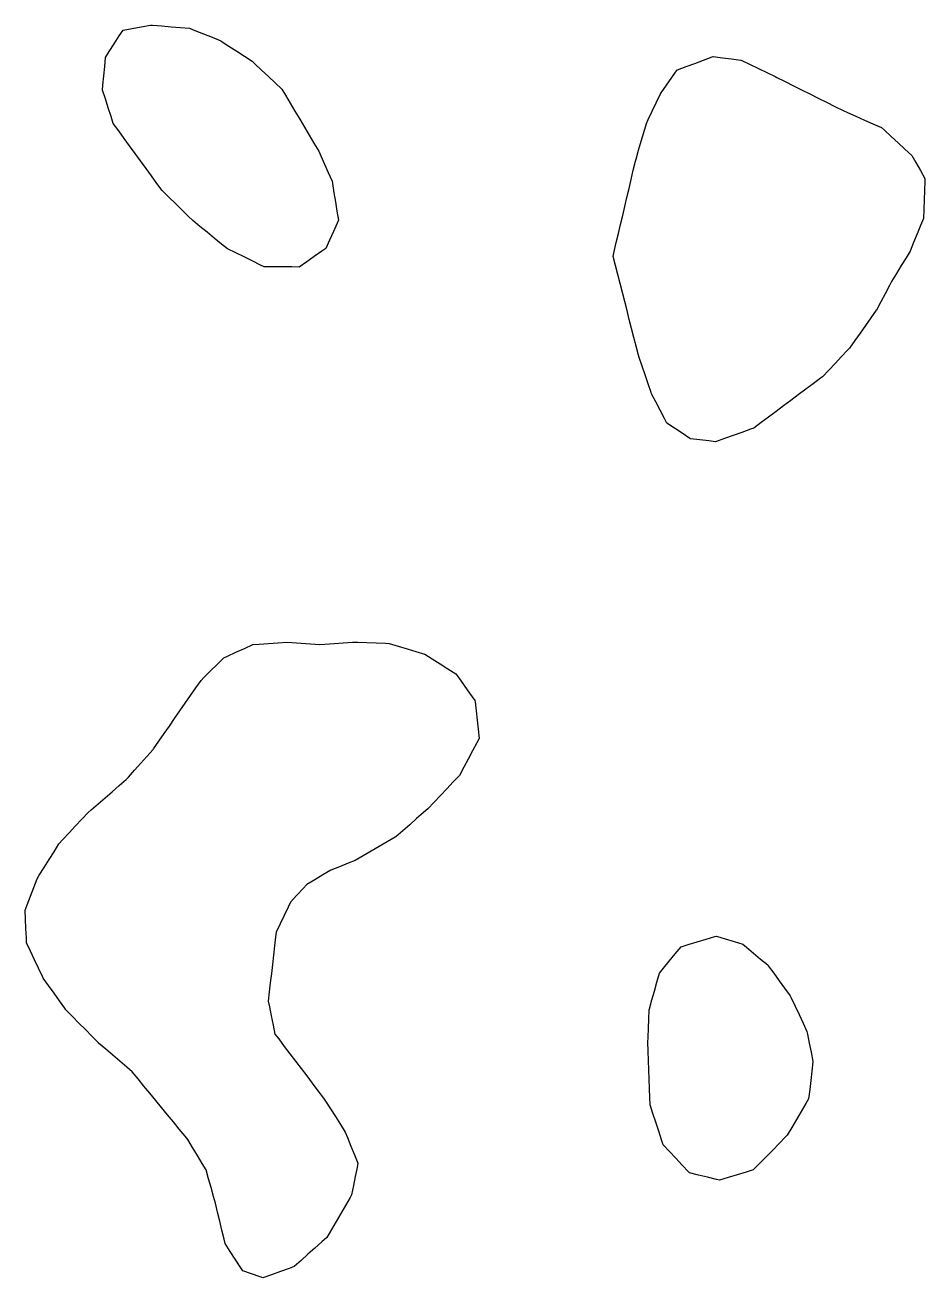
# Model space of a CAD drawing. Header units: millimetres. Extents: x 230 to 3347, y 514 to 5196.
# Drawn here: x 1026 to 1123, y 1935.2 to 2070.4 of the extents above; entities that cross this region are included whole.
import ezdxf

# ---------------------------------------------------------------- set-up
doc = ezdxf.new("R2010")
doc.units = ezdxf.units.MM
for name, color, linetype in [('ALL_HOLES', 1, 'Continuous'), ('OUTLINE_ISLAND_01_HOLE_65', 1, 'Continuous'), ('OUTLINE_ISLAND_01_HOLE_73', 1, 'Continuous'), ('OUTLINE_ISLAND_01_HOLE_82', 1, 'Continuous'), ('OUTLINE_ISLAND_01_HOLE_83', 1, 'Continuous')]:
    doc.layers.add(name, color=color, linetype=linetype)

msp = doc.modelspace()

# ---------------------------------------------------------------- linework, layer by layer
at = {"layer": 'ALL_HOLES'}
for points in [[(1036.5331, 2069.8749), (1037.517, 2070.0538), (1038.5009, 2070.2326), (1039.4847, 2070.4115), (1039.7281, 2070.392), (1040.7249, 2070.3123), (1041.7217, 2070.2325), (1042.7185, 2070.1528), (1043.7153, 2070.073), (1044.2926, 2069.8402), (1045.22, 2069.4662), (1046.1474, 2069.0922), (1047.0749, 2068.7181), (1047.1176, 2068.6904), (1047.9559, 2068.1452), (1048.7942, 2067.6), (1049.6325, 2067.0548), (1050.4708, 2066.5096), (1050.7573, 2066.2383), (1051.4833, 2065.5506), (1052.2093, 2064.8629), (1052.9353, 2064.1752), (1053.6613, 2063.4876), (1054.0517, 2062.8328), (1054.5639, 2061.9739), (1055.076, 2061.115), (1055.5882, 2060.2561), (1056.1003, 2059.3972), (1056.6124, 2058.5383), (1057.1246, 2057.6794), (1057.6367, 2056.8205), (1057.8619, 2056.3144), (1058.2685, 2055.4007), (1058.675, 2054.4871), (1059.0816, 2053.5735), (1059.126, 2053.3033), (1059.2882, 2052.3165), (1059.4503, 2051.3298), (1059.6125, 2050.343), (1059.7747, 2049.3562), (1059.6329, 2049.0408), (1059.2229, 2048.1287), (1058.8129, 2047.2166), (1058.4029, 2046.3045), (1057.9863, 2046.0144), (1057.1657, 2045.443), (1056.345, 2044.8716), (1055.5243, 2044.3002), (1054.7421, 2044.3079), (1053.7422, 2044.3179), (1052.7422, 2044.3278), (1051.7423, 2044.3378), (1051.3795, 2044.5157), (1050.4816, 2044.9559), (1049.5837, 2045.3961), (1048.6858, 2045.8363), (1047.7879, 2046.2765), (1047.1576, 2046.7883), (1046.3813, 2047.4187), (1045.605, 2048.049), (1044.8287, 2048.6794), (1044.0524, 2049.3098), (1043.6118, 2049.743), (1042.8988, 2050.4441), (1042.1857, 2051.1452), (1041.4726, 2051.8463), (1040.7596, 2052.5474), (1040.1933, 2053.3248), (1039.6046, 2054.1332), (1039.0159, 2054.9415), (1038.4272, 2055.7498), (1037.8384, 2056.5582), (1037.2497, 2057.3665), (1036.661, 2058.1748), (1036.0723, 2058.9832), (1035.4835, 2059.7915), (1035.2423, 2060.5393), (1034.9354, 2061.491), (1034.6284, 2062.4427), (1034.3214, 2063.3944), (1034.3735, 2063.9364), (1034.469, 2064.9318), (1034.5646, 2065.9272), (1034.6601, 2066.9227), (1035.0534, 2067.5425), (1035.5891, 2068.3869), (1036.1248, 2069.2313)], [(1100.1932, 2067.0193), (1101.1848, 2066.89), (1102.1764, 2066.7607), (1103.168, 2066.6314), (1103.2616, 2066.5862), (1104.1622, 2066.1515), (1105.0628, 2065.7167), (1105.9633, 2065.282), (1106.8639, 2064.8473), (1107.0435, 2064.7578), (1107.9385, 2064.3118), (1108.8335, 2063.8657), (1109.7285, 2063.4196), (1110.6235, 2062.9736), (1111.5185, 2062.5275), (1112.4135, 2062.0815), (1113.3085, 2061.6354), (1114.2035, 2061.1894), (1114.6731, 2060.9802), (1115.5865, 2060.5732), (1116.5, 2060.1663), (1117.4135, 2059.7594), (1118.3269, 2059.3524), (1118.652, 2059.0547), (1119.3895, 2058.3793), (1120.1269, 2057.7038), (1120.8644, 2057.0284), (1121.6018, 2056.353), (1122.0357, 2055.5918), (1122.5309, 2054.7231), (1123.0261, 2053.8543), (1123.0155, 2053.5546), (1122.9804, 2052.5552), (1122.9453, 2051.5558), (1122.9101, 2050.5565), (1122.875, 2049.5571), (1122.5618, 2048.7932), (1122.1824, 2047.868), (1121.803, 2046.9427), (1121.4237, 2046.0175), (1120.9942, 2045.3133), (1120.4735, 2044.4595), (1119.9528, 2043.6058), (1119.4322, 2042.752), (1119.1954, 2042.3078), (1118.725, 2041.4254), (1118.2546, 2040.5429), (1117.7843, 2039.6604), (1117.7695, 2039.6394), (1117.1951, 2038.8208), (1116.6208, 2038.0022), (1116.0464, 2037.1836), (1115.4721, 2036.365), (1114.8977, 2035.5464), (1114.7213, 2035.3607), (1114.0325, 2034.6357), (1113.3438, 2033.9107), (1112.6551, 2033.1857), (1111.9663, 2032.4606), (1111.7693, 2032.3132), (1110.9688, 2031.7139), (1110.1683, 2031.1146), (1109.3677, 2030.5152), (1108.5672, 2029.9159), (1107.7667, 2029.3166), (1106.9662, 2028.7173), (1106.1657, 2028.118), (1105.3651, 2027.5187), (1104.5646, 2026.9194), (1104.2205, 2026.7969), (1103.2785, 2026.4615), (1102.3364, 2026.1262), (1101.3943, 2025.7908), (1100.4522, 2025.4554), (1099.7318, 2025.5374), (1098.7383, 2025.6504), (1097.7447, 2025.7635), (1097.6754, 2025.8097), (1096.8434, 2026.3645), (1096.0114, 2026.9192), (1095.1794, 2027.474), (1094.9189, 2027.9764), (1094.4586, 2028.8641), (1093.9983, 2029.7519), (1093.538, 2030.6396), (1093.4954, 2030.7648), (1093.1736, 2031.7115), (1092.8517, 2032.6583), (1092.5299, 2033.6051), (1092.208, 2034.5519), (1092.1483, 2034.7822), (1091.8971, 2035.7501), (1091.646, 2036.7181), (1091.3948, 2037.686), (1091.1437, 2038.654), (1090.8925, 2039.6219), (1090.6414, 2040.5899), (1090.3903, 2041.5578), (1090.1391, 2042.5258), (1089.888, 2043.4937), (1089.6368, 2044.4617), (1089.3857, 2045.4296), (1089.5134, 2045.975), (1089.7413, 2046.9487), (1089.9693, 2047.9224), (1090.1972, 2048.896), (1090.4252, 2049.8697), (1090.6531, 2050.8434), (1090.8811, 2051.8171), (1091.109, 2052.7907), (1091.337, 2053.7644), (1091.5649, 2054.7381), (1091.7929, 2055.7118), (1091.8645, 2055.9562), (1092.1459, 2056.9158), (1092.4273, 2057.8754), (1092.7087, 2058.835), (1092.9901, 2059.7946), (1093.1922, 2060.2219), (1093.6197, 2061.1259), (1094.0473, 2062.0299), (1094.4748, 2062.9339), (1094.5867, 2063.0958), (1095.1552, 2063.9185), (1095.7237, 2064.7412), (1096.2923, 2065.5639), (1096.3367, 2065.5804), (1097.2736, 2065.93), (1098.2105, 2066.2796), (1099.1474, 2066.6292), (1100.0843, 2066.9787)], [(1065.2557, 2003.6954), (1066.2124, 2003.4042), (1067.1691, 2003.113), (1068.1257, 2002.8219), (1069.0824, 2002.5307), (1069.895, 2002.0162), (1070.7399, 2001.4813), (1071.5848, 2000.9464), (1072.4297, 2000.4115), (1072.7459, 1999.9679), (1073.3264, 1999.1536), (1073.9068, 1998.3393), (1074.4872, 1997.525), (1074.5006, 1997.4054), (1074.6114, 1996.4116), (1074.7222, 1995.4178), (1074.833, 1994.4239), (1074.9438, 1993.4301), (1074.7037, 1992.9777), (1074.2349, 1992.0944), (1073.766, 1991.2111), (1073.2972, 1990.3278), (1072.8284, 1989.4445), (1072.159, 1988.7425), (1071.4688, 1988.0188), (1070.7787, 1987.2951), (1070.0886, 1986.5714), (1069.3985, 1985.8477), (1068.9521, 1985.4542), (1068.202, 1984.7929), (1067.4519, 1984.1315), (1066.7018, 1983.4702), (1065.9517, 1982.8089), (1065.8892, 1982.7728), (1065.0229, 1982.2733), (1064.1566, 1981.7737), (1063.2904, 1981.2742), (1062.4241, 1980.7746), (1061.5578, 1980.2751), (1060.8087, 1979.9692), (1059.8829, 1979.5912), (1058.9571, 1979.2132), (1058.9554, 1979.2122), (1058.0925, 1978.707), (1057.2295, 1978.2018), (1056.3665, 1977.6966), (1055.9647, 1977.2569), (1055.2901, 1976.5188), (1054.6155, 1975.7806), (1054.3573, 1975.252), (1053.9184, 1974.3534), (1053.4795, 1973.4549), (1053.0405, 1972.5564), (1052.983, 1972.0482), (1052.8705, 1971.0546), (1052.758, 1970.0609), (1052.6456, 1969.0673), (1052.5331, 1968.0736), (1052.4206, 1967.08), (1052.3081, 1966.0863), (1052.1956, 1965.0927), (1052.3225, 1964.474), (1052.5234, 1963.4944), (1052.7243, 1962.5148), (1052.9251, 1961.5352), (1053.3226, 1961.0118), (1053.9273, 1960.2153), (1054.5321, 1959.4189), (1055.1368, 1958.6225), (1055.7415, 1957.8261), (1056.3463, 1957.0297), (1056.951, 1956.2332), (1057.5558, 1955.4368), (1058.1605, 1954.6404), (1058.3632, 1954.3219), (1058.9, 1953.4783), (1059.4369, 1952.6346), (1059.9737, 1951.7909), (1060.5106, 1950.9472), (1060.7381, 1950.3825), (1061.1117, 1949.4549), (1061.4854, 1948.5274), (1061.859, 1947.5998), (1061.7712, 1947.158), (1061.5762, 1946.1772), (1061.3813, 1945.1964), (1061.1863, 1944.2156), (1061.0185, 1943.9266), (1060.5164, 1943.0618), (1060.0143, 1942.1969), (1059.5121, 1941.3321), (1059.01, 1940.4673), (1058.5079, 1939.6025), (1057.9687, 1939.1201), (1057.2235, 1938.4534), (1056.4782, 1937.7866), (1055.733, 1937.1198), (1054.9877, 1936.453), (1054.4439, 1936.2554), (1053.5041, 1935.9139), (1052.5642, 1935.5724), (1051.6243, 1935.2309), (1051.3294, 1935.3352), (1050.3866, 1935.6685), (1049.4438, 1936.0019), (1049.179, 1936.4139), (1048.6383, 1937.2551), (1048.0976, 1938.0963), (1047.5568, 1938.9375), (1047.4413, 1939.4175), (1047.2072, 1940.3897), (1046.9731, 1941.362), (1046.739, 1942.3342), (1046.5049, 1943.3064), (1046.3046, 1944.0151), (1046.0326, 1944.9774), (1045.7606, 1945.9397), (1045.4886, 1946.902), (1045.0736, 1947.5913), (1044.5578, 1948.448), (1044.0421, 1949.3047), (1043.5263, 1950.1615), (1043.2297, 1950.5235), (1042.5959, 1951.297), (1041.9622, 1952.0705), (1041.3284, 1952.8441), (1040.6947, 1953.6176), (1040.0609, 1954.3912), (1039.4272, 1955.1647), (1038.7934, 1955.9382), (1038.1597, 1956.7118), (1037.5259, 1957.4853), (1036.9488, 1957.9778), (1036.1881, 1958.6269), (1035.4275, 1959.2761), (1034.6668, 1959.9252), (1033.9061, 1960.5744), (1033.88, 1960.6009), (1033.1781, 1961.3131), (1032.4762, 1962.0254), (1031.7743, 1962.7377), (1031.0724, 1963.45), (1030.3705, 1964.1622), (1030.2502, 1964.3315), (1029.6709, 1965.1467), (1029.0917, 1965.9618), (1028.5124, 1966.777), (1027.9332, 1967.5921), (1027.8527, 1967.7621), (1027.425, 1968.6661), (1026.9974, 1969.57), (1026.5697, 1970.4739), (1026.142, 1971.3779), (1026.1152, 1971.9309), (1026.0667, 1972.9297), (1026.0182, 1973.9285), (1025.9697, 1974.9274), (1026.1903, 1975.5049), (1026.5472, 1976.439), (1026.904, 1977.3732), (1027.2609, 1978.3073), (1027.4922, 1978.6747), (1028.025, 1979.521), (1028.5578, 1980.3673), (1029.0905, 1981.2135), (1029.6233, 1982.0598), (1030.0593, 1982.5302), (1030.739, 1983.2636), (1031.4188, 1983.9971), (1032.0985, 1984.7305), (1032.7783, 1985.4639), (1033.0952, 1985.7367), (1033.8532, 1986.389), (1034.6112, 1987.0413), (1035.3692, 1987.6936), (1036.1271, 1988.3459), (1036.8851, 1988.9982), (1037.1219, 1989.2644), (1037.7866, 1990.0115), (1038.4513, 1990.7587), (1039.1159, 1991.5058), (1039.7806, 1992.253), (1039.8224, 1992.3133), (1040.3921, 1993.1352), (1040.9619, 1993.957), (1041.5316, 1994.7789), (1042.1013, 1995.6007), (1042.671, 1996.4225), (1043.2407, 1997.2444), (1043.8105, 1998.0662), (1044.3802, 1998.888), (1044.9499, 1999.7099), (1045.2644, 2000.0213), (1045.9749, 2000.725), (1046.6854, 2001.4286), (1047.396, 2002.1323), (1047.8048, 2002.3195), (1048.7141, 2002.7357), (1049.6234, 2003.1519), (1050.5326, 2003.5682), (1051.2253, 2003.6175), (1052.2227, 2003.6886), (1053.2202, 2003.7597), (1054.2177, 2003.8307), (1054.7589, 2003.7895), (1055.756, 2003.7136), (1056.7532, 2003.6376), (1057.7503, 2003.5617), (1058.2966, 2003.6031), (1059.2937, 2003.6787), (1060.2909, 2003.7543), (1061.288, 2003.8298), (1061.8461, 2003.8109), (1062.8455, 2003.7771), (1063.8449, 2003.7432), (1064.8444, 2003.7093)], [(1100.5291, 1972.1173), (1101.4869, 1971.83), (1102.4447, 1971.5426), (1103.4026, 1971.2552), (1103.7784, 1970.9366), (1104.5411, 1970.2899), (1105.3038, 1969.6431), (1106.0665, 1968.9964), (1106.1322, 1968.906), (1106.7204, 1968.0972), (1107.3086, 1967.2885), (1107.8968, 1966.4798), (1108.485, 1965.671), (1108.5911, 1965.4474), (1109.0199, 1964.5439), (1109.4487, 1963.6405), (1109.8774, 1962.7371), (1110.3062, 1961.8337), (1110.3627, 1961.5413), (1110.5526, 1960.5595), (1110.7425, 1959.5776), (1110.9324, 1958.5958), (1110.9259, 1958.5372), (1110.8158, 1957.5433), (1110.7057, 1956.5494), (1110.5956, 1955.5555), (1110.4854, 1954.5615), (1110.1896, 1954.0621), (1109.6801, 1953.2016), (1109.1705, 1952.3412), (1108.661, 1951.4807), (1108.1514, 1950.6203), (1108.0011, 1950.4657), (1107.304, 1949.7487), (1106.6069, 1949.0317), (1105.9099, 1948.3147), (1105.2128, 1947.5978), (1104.5157, 1946.8808), (1103.7275, 1946.6433), (1102.77, 1946.3547), (1101.8126, 1946.0662), (1100.8551, 1945.7776), (1100.5552, 1945.8505), (1099.5834, 1946.0864), (1098.6116, 1946.3223), (1097.6399, 1946.5583), (1097.5236, 1946.683), (1096.8417, 1947.4145), (1096.1598, 1948.1459), (1095.4779, 1948.8774), (1094.796, 1949.6088), (1094.6276, 1950.1218), (1094.3155, 1951.0718), (1094.0035, 1952.0219), (1093.6915, 1952.972), (1093.3795, 1953.9221), (1093.3542, 1954.6875), (1093.3211, 1955.6869), (1093.288, 1956.6864), (1093.2549, 1957.6858), (1093.2218, 1958.6853), (1093.1887, 1959.6847), (1093.1556, 1960.6842), (1093.1723, 1961.1684), (1093.2067, 1962.1678), (1093.2411, 1963.1672), (1093.2756, 1964.1666), (1093.3038, 1964.2663), (1093.5766, 1965.2283), (1093.8494, 1966.1904), (1094.1223, 1967.1525), (1094.3951, 1968.1145), (1094.8247, 1968.6422), (1095.4562, 1969.4176), (1096.0876, 1970.1931), (1096.719, 1970.9685), (1097.5024, 1971.2047), (1098.4598, 1971.4934), (1099.4172, 1971.7821), (1100.3747, 1972.0707)]]:
    msp.add_lwpolyline(points, close=True, dxfattribs=at)
at = {"layer": 'OUTLINE_ISLAND_01_HOLE_65'}
msp.add_lwpolyline([(1100.5291, 1972.1173), (1101.4869, 1971.83), (1102.4447, 1971.5426), (1103.4026, 1971.2552), (1103.7784, 1970.9366), (1104.5411, 1970.2899), (1105.3038, 1969.6431), (1106.0665, 1968.9964), (1106.1322, 1968.906), (1106.7204, 1968.0972), (1107.3086, 1967.2885), (1107.8968, 1966.4798), (1108.485, 1965.671), (1108.5911, 1965.4474), (1109.0199, 1964.5439), (1109.4487, 1963.6405), (1109.8774, 1962.7371), (1110.3062, 1961.8337), (1110.3627, 1961.5413), (1110.5526, 1960.5595), (1110.7425, 1959.5776), (1110.9324, 1958.5958), (1110.9259, 1958.5372), (1110.8158, 1957.5433), (1110.7057, 1956.5494), (1110.5956, 1955.5555), (1110.4854, 1954.5615), (1110.1896, 1954.0621), (1109.6801, 1953.2016), (1109.1705, 1952.3412), (1108.661, 1951.4807), (1108.1514, 1950.6203), (1108.0011, 1950.4657), (1107.304, 1949.7487), (1106.6069, 1949.0317), (1105.9099, 1948.3147), (1105.2128, 1947.5978), (1104.5157, 1946.8808), (1103.7275, 1946.6433), (1102.77, 1946.3547), (1101.8126, 1946.0662), (1100.8551, 1945.7776), (1100.5552, 1945.8505), (1099.5834, 1946.0864), (1098.6116, 1946.3223), (1097.6399, 1946.5583), (1097.5236, 1946.683), (1096.8417, 1947.4145), (1096.1598, 1948.1459), (1095.4779, 1948.8774), (1094.796, 1949.6088), (1094.6276, 1950.1218), (1094.3155, 1951.0718), (1094.0035, 1952.0219), (1093.6915, 1952.972), (1093.3795, 1953.9221), (1093.3542, 1954.6875), (1093.3211, 1955.6869), (1093.288, 1956.6864), (1093.2549, 1957.6858), (1093.2218, 1958.6853), (1093.1887, 1959.6847), (1093.1556, 1960.6842), (1093.1723, 1961.1684), (1093.2067, 1962.1678), (1093.2411, 1963.1672), (1093.2756, 1964.1666), (1093.3038, 1964.2663), (1093.5766, 1965.2283), (1093.8494, 1966.1904), (1094.1223, 1967.1525), (1094.3951, 1968.1145), (1094.8247, 1968.6422), (1095.4562, 1969.4176), (1096.0876, 1970.1931), (1096.719, 1970.9685), (1097.5024, 1971.2047), (1098.4598, 1971.4934), (1099.4172, 1971.7821), (1100.3747, 1972.0707)], close=True, dxfattribs=at)
at = {"layer": 'OUTLINE_ISLAND_01_HOLE_73'}
msp.add_lwpolyline([(1065.2557, 2003.6954), (1066.2124, 2003.4042), (1067.1691, 2003.113), (1068.1257, 2002.8219), (1069.0824, 2002.5307), (1069.895, 2002.0162), (1070.7399, 2001.4813), (1071.5848, 2000.9464), (1072.4297, 2000.4115), (1072.7459, 1999.9679), (1073.3264, 1999.1536), (1073.9068, 1998.3393), (1074.4872, 1997.525), (1074.5006, 1997.4054), (1074.6114, 1996.4116), (1074.7222, 1995.4178), (1074.833, 1994.4239), (1074.9438, 1993.4301), (1074.7037, 1992.9777), (1074.2349, 1992.0944), (1073.766, 1991.2111), (1073.2972, 1990.3278), (1072.8284, 1989.4445), (1072.159, 1988.7425), (1071.4688, 1988.0188), (1070.7787, 1987.2951), (1070.0886, 1986.5714), (1069.3985, 1985.8477), (1068.9521, 1985.4542), (1068.202, 1984.7929), (1067.4519, 1984.1315), (1066.7018, 1983.4702), (1065.9517, 1982.8089), (1065.8892, 1982.7728), (1065.0229, 1982.2733), (1064.1566, 1981.7737), (1063.2904, 1981.2742), (1062.4241, 1980.7746), (1061.5578, 1980.2751), (1060.8087, 1979.9692), (1059.8829, 1979.5912), (1058.9571, 1979.2132), (1058.9554, 1979.2122), (1058.0925, 1978.707), (1057.2295, 1978.2018), (1056.3665, 1977.6966), (1055.9647, 1977.2569), (1055.2901, 1976.5188), (1054.6155, 1975.7806), (1054.3573, 1975.252), (1053.9184, 1974.3534), (1053.4795, 1973.4549), (1053.0405, 1972.5564), (1052.983, 1972.0482), (1052.8705, 1971.0546), (1052.758, 1970.0609), (1052.6456, 1969.0673), (1052.5331, 1968.0736), (1052.4206, 1967.08), (1052.3081, 1966.0863), (1052.1956, 1965.0927), (1052.3225, 1964.474), (1052.5234, 1963.4944), (1052.7243, 1962.5148), (1052.9251, 1961.5352), (1053.3226, 1961.0118), (1053.9273, 1960.2153), (1054.5321, 1959.4189), (1055.1368, 1958.6225), (1055.7415, 1957.8261), (1056.3463, 1957.0297), (1056.951, 1956.2332), (1057.5558, 1955.4368), (1058.1605, 1954.6404), (1058.3632, 1954.3219), (1058.9, 1953.4783), (1059.4369, 1952.6346), (1059.9737, 1951.7909), (1060.5106, 1950.9472), (1060.7381, 1950.3825), (1061.1117, 1949.4549), (1061.4854, 1948.5274), (1061.859, 1947.5998), (1061.7712, 1947.158), (1061.5762, 1946.1772), (1061.3813, 1945.1964), (1061.1863, 1944.2156), (1061.0185, 1943.9266), (1060.5164, 1943.0618), (1060.0143, 1942.1969), (1059.5121, 1941.3321), (1059.01, 1940.4673), (1058.5079, 1939.6025), (1057.9687, 1939.1201), (1057.2235, 1938.4534), (1056.4782, 1937.7866), (1055.733, 1937.1198), (1054.9877, 1936.453), (1054.4439, 1936.2554), (1053.5041, 1935.9139), (1052.5642, 1935.5724), (1051.6243, 1935.2309), (1051.3294, 1935.3352), (1050.3866, 1935.6685), (1049.4438, 1936.0019), (1049.179, 1936.4139), (1048.6383, 1937.2551), (1048.0976, 1938.0963), (1047.5568, 1938.9375), (1047.4413, 1939.4175), (1047.2072, 1940.3897), (1046.9731, 1941.362), (1046.739, 1942.3342), (1046.5049, 1943.3064), (1046.3046, 1944.0151), (1046.0326, 1944.9774), (1045.7606, 1945.9397), (1045.4886, 1946.902), (1045.0736, 1947.5913), (1044.5578, 1948.448), (1044.0421, 1949.3047), (1043.5263, 1950.1615), (1043.2297, 1950.5235), (1042.5959, 1951.297), (1041.9622, 1952.0705), (1041.3284, 1952.8441), (1040.6947, 1953.6176), (1040.0609, 1954.3912), (1039.4272, 1955.1647), (1038.7934, 1955.9382), (1038.1597, 1956.7118), (1037.5259, 1957.4853), (1036.9488, 1957.9778), (1036.1881, 1958.6269), (1035.4275, 1959.2761), (1034.6668, 1959.9252), (1033.9061, 1960.5744), (1033.88, 1960.6009), (1033.1781, 1961.3131), (1032.4762, 1962.0254), (1031.7743, 1962.7377), (1031.0724, 1963.45), (1030.3705, 1964.1622), (1030.2502, 1964.3315), (1029.6709, 1965.1467), (1029.0917, 1965.9618), (1028.5124, 1966.777), (1027.9332, 1967.5921), (1027.8527, 1967.7621), (1027.425, 1968.6661), (1026.9974, 1969.57), (1026.5697, 1970.4739), (1026.142, 1971.3779), (1026.1152, 1971.9309), (1026.0667, 1972.9297), (1026.0182, 1973.9285), (1025.9697, 1974.9274), (1026.1903, 1975.5049), (1026.5472, 1976.439), (1026.904, 1977.3732), (1027.2609, 1978.3073), (1027.4922, 1978.6747), (1028.025, 1979.521), (1028.5578, 1980.3673), (1029.0905, 1981.2135), (1029.6233, 1982.0598), (1030.0593, 1982.5302), (1030.739, 1983.2636), (1031.4188, 1983.9971), (1032.0985, 1984.7305), (1032.7783, 1985.4639), (1033.0952, 1985.7367), (1033.8532, 1986.389), (1034.6112, 1987.0413), (1035.3692, 1987.6936), (1036.1271, 1988.3459), (1036.8851, 1988.9982), (1037.1219, 1989.2644), (1037.7866, 1990.0115), (1038.4513, 1990.7587), (1039.1159, 1991.5058), (1039.7806, 1992.253), (1039.8224, 1992.3133), (1040.3921, 1993.1352), (1040.9619, 1993.957), (1041.5316, 1994.7789), (1042.1013, 1995.6007), (1042.671, 1996.4225), (1043.2407, 1997.2444), (1043.8105, 1998.0662), (1044.3802, 1998.888), (1044.9499, 1999.7099), (1045.2644, 2000.0213), (1045.9749, 2000.725), (1046.6854, 2001.4286), (1047.396, 2002.1323), (1047.8048, 2002.3195), (1048.7141, 2002.7357), (1049.6234, 2003.1519), (1050.5326, 2003.5682), (1051.2253, 2003.6175), (1052.2227, 2003.6886), (1053.2202, 2003.7597), (1054.2177, 2003.8307), (1054.7589, 2003.7895), (1055.756, 2003.7136), (1056.7532, 2003.6376), (1057.7503, 2003.5617), (1058.2966, 2003.6031), (1059.2937, 2003.6787), (1060.2909, 2003.7543), (1061.288, 2003.8298), (1061.8461, 2003.8109), (1062.8455, 2003.7771), (1063.8449, 2003.7432), (1064.8444, 2003.7093)], close=True, dxfattribs=at)
at = {"layer": 'OUTLINE_ISLAND_01_HOLE_82'}
msp.add_lwpolyline([(1100.1932, 2067.0193), (1101.1848, 2066.89), (1102.1764, 2066.7607), (1103.168, 2066.6314), (1103.2616, 2066.5862), (1104.1622, 2066.1515), (1105.0628, 2065.7167), (1105.9633, 2065.282), (1106.8639, 2064.8473), (1107.0435, 2064.7578), (1107.9385, 2064.3118), (1108.8335, 2063.8657), (1109.7285, 2063.4196), (1110.6235, 2062.9736), (1111.5185, 2062.5275), (1112.4135, 2062.0815), (1113.3085, 2061.6354), (1114.2035, 2061.1894), (1114.6731, 2060.9802), (1115.5865, 2060.5732), (1116.5, 2060.1663), (1117.4135, 2059.7594), (1118.3269, 2059.3524), (1118.652, 2059.0547), (1119.3895, 2058.3793), (1120.1269, 2057.7038), (1120.8644, 2057.0284), (1121.6018, 2056.353), (1122.0357, 2055.5918), (1122.5309, 2054.7231), (1123.0261, 2053.8543), (1123.0155, 2053.5546), (1122.9804, 2052.5552), (1122.9453, 2051.5558), (1122.9101, 2050.5565), (1122.875, 2049.5571), (1122.5618, 2048.7932), (1122.1824, 2047.868), (1121.803, 2046.9427), (1121.4237, 2046.0175), (1120.9942, 2045.3133), (1120.4735, 2044.4595), (1119.9528, 2043.6058), (1119.4322, 2042.752), (1119.1954, 2042.3078), (1118.725, 2041.4254), (1118.2546, 2040.5429), (1117.7843, 2039.6604), (1117.7695, 2039.6394), (1117.1951, 2038.8208), (1116.6208, 2038.0022), (1116.0464, 2037.1836), (1115.4721, 2036.365), (1114.8977, 2035.5464), (1114.7213, 2035.3607), (1114.0325, 2034.6357), (1113.3438, 2033.9107), (1112.6551, 2033.1857), (1111.9663, 2032.4606), (1111.7693, 2032.3132), (1110.9688, 2031.7139), (1110.1683, 2031.1146), (1109.3677, 2030.5152), (1108.5672, 2029.9159), (1107.7667, 2029.3166), (1106.9662, 2028.7173), (1106.1657, 2028.118), (1105.3651, 2027.5187), (1104.5646, 2026.9194), (1104.2205, 2026.7969), (1103.2785, 2026.4615), (1102.3364, 2026.1262), (1101.3943, 2025.7908), (1100.4522, 2025.4554), (1099.7318, 2025.5374), (1098.7383, 2025.6504), (1097.7447, 2025.7635), (1097.6754, 2025.8097), (1096.8434, 2026.3645), (1096.0114, 2026.9192), (1095.1794, 2027.474), (1094.9189, 2027.9764), (1094.4586, 2028.8641), (1093.9983, 2029.7519), (1093.538, 2030.6396), (1093.4954, 2030.7648), (1093.1736, 2031.7115), (1092.8517, 2032.6583), (1092.5299, 2033.6051), (1092.208, 2034.5519), (1092.1483, 2034.7822), (1091.8971, 2035.7501), (1091.646, 2036.7181), (1091.3948, 2037.686), (1091.1437, 2038.654), (1090.8925, 2039.6219), (1090.6414, 2040.5899), (1090.3903, 2041.5578), (1090.1391, 2042.5258), (1089.888, 2043.4937), (1089.6368, 2044.4617), (1089.3857, 2045.4296), (1089.5134, 2045.975), (1089.7413, 2046.9487), (1089.9693, 2047.9224), (1090.1972, 2048.896), (1090.4252, 2049.8697), (1090.6531, 2050.8434), (1090.8811, 2051.8171), (1091.109, 2052.7907), (1091.337, 2053.7644), (1091.5649, 2054.7381), (1091.7929, 2055.7118), (1091.8645, 2055.9562), (1092.1459, 2056.9158), (1092.4273, 2057.8754), (1092.7087, 2058.835), (1092.9901, 2059.7946), (1093.1922, 2060.2219), (1093.6197, 2061.1259), (1094.0473, 2062.0299), (1094.4748, 2062.9339), (1094.5867, 2063.0958), (1095.1552, 2063.9185), (1095.7237, 2064.7412), (1096.2923, 2065.5639), (1096.3367, 2065.5804), (1097.2736, 2065.93), (1098.2105, 2066.2796), (1099.1474, 2066.6292), (1100.0843, 2066.9787)], close=True, dxfattribs=at)
at = {"layer": 'OUTLINE_ISLAND_01_HOLE_83'}
msp.add_lwpolyline([(1036.5331, 2069.8749), (1037.517, 2070.0538), (1038.5009, 2070.2326), (1039.4847, 2070.4115), (1039.7281, 2070.392), (1040.7249, 2070.3123), (1041.7217, 2070.2325), (1042.7185, 2070.1528), (1043.7153, 2070.073), (1044.2926, 2069.8402), (1045.22, 2069.4662), (1046.1474, 2069.0922), (1047.0749, 2068.7181), (1047.1176, 2068.6904), (1047.9559, 2068.1452), (1048.7942, 2067.6), (1049.6325, 2067.0548), (1050.4708, 2066.5096), (1050.7573, 2066.2383), (1051.4833, 2065.5506), (1052.2093, 2064.8629), (1052.9353, 2064.1752), (1053.6613, 2063.4876), (1054.0517, 2062.8328), (1054.5639, 2061.9739), (1055.076, 2061.115), (1055.5882, 2060.2561), (1056.1003, 2059.3972), (1056.6124, 2058.5383), (1057.1246, 2057.6794), (1057.6367, 2056.8205), (1057.8619, 2056.3144), (1058.2685, 2055.4007), (1058.675, 2054.4871), (1059.0816, 2053.5735), (1059.126, 2053.3033), (1059.2882, 2052.3165), (1059.4503, 2051.3298), (1059.6125, 2050.343), (1059.7747, 2049.3562), (1059.6329, 2049.0408), (1059.2229, 2048.1287), (1058.8129, 2047.2166), (1058.4029, 2046.3045), (1057.9863, 2046.0144), (1057.1657, 2045.443), (1056.345, 2044.8716), (1055.5243, 2044.3002), (1054.7421, 2044.3079), (1053.7422, 2044.3179), (1052.7422, 2044.3278), (1051.7423, 2044.3378), (1051.3795, 2044.5157), (1050.4816, 2044.9559), (1049.5837, 2045.3961), (1048.6858, 2045.8363), (1047.7879, 2046.2765), (1047.1576, 2046.7883), (1046.3813, 2047.4187), (1045.605, 2048.049), (1044.8287, 2048.6794), (1044.0524, 2049.3098), (1043.6118, 2049.743), (1042.8988, 2050.4441), (1042.1857, 2051.1452), (1041.4726, 2051.8463), (1040.7596, 2052.5474), (1040.1933, 2053.3248), (1039.6046, 2054.1332), (1039.0159, 2054.9415), (1038.4272, 2055.7498), (1037.8384, 2056.5582), (1037.2497, 2057.3665), (1036.661, 2058.1748), (1036.0723, 2058.9832), (1035.4835, 2059.7915), (1035.2423, 2060.5393), (1034.9354, 2061.491), (1034.6284, 2062.4427), (1034.3214, 2063.3944), (1034.3735, 2063.9364), (1034.469, 2064.9318), (1034.5646, 2065.9272), (1034.6601, 2066.9227), (1035.0534, 2067.5425), (1035.5891, 2068.3869), (1036.1248, 2069.2313)], close=True, dxfattribs=at)

doc.saveas('drawing.dxf')
